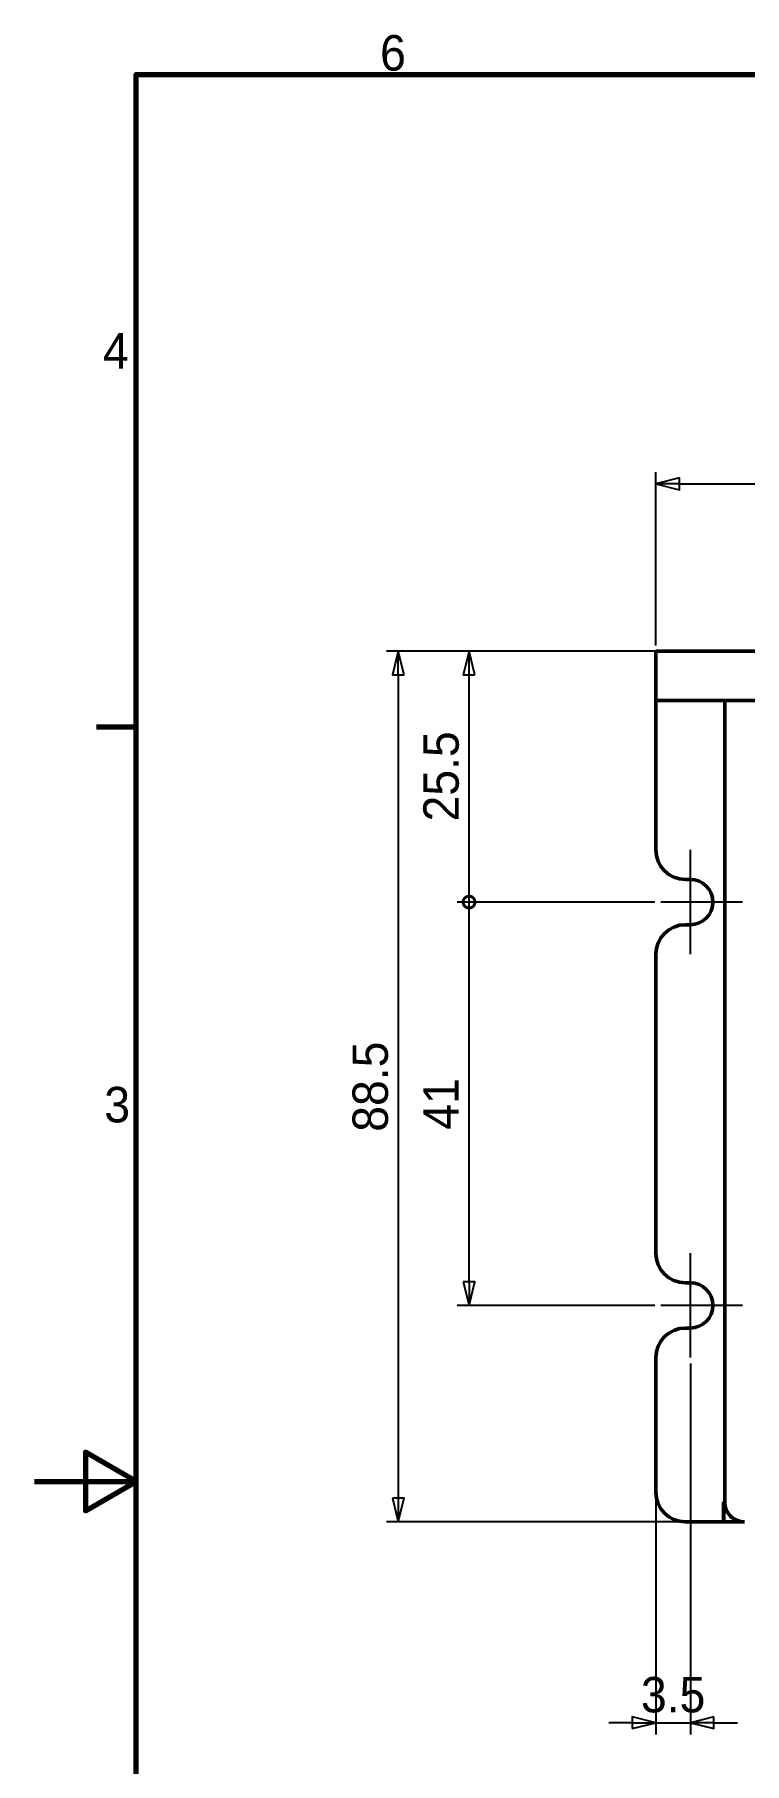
# Model space of a CAD drawing. Header units: millimetres. Extents: x 29 to 1149, y -40 to 354.
# Drawn here: x 28.6 to 100.8, y 172.4 to 348.2 of the extents above; entities that cross this region are included whole.
import ezdxf

# ---------------------------------------------------------------- set-up
doc = ezdxf.new("R2010")
doc.units = ezdxf.units.MM
doc.header["$LTSCALE"] = 1.2
doc.layers.get('0').update_dxf_attribs({"lineweight": 25})
doc.layers.add('경계(ISO)', color=7, linetype='Continuous', lineweight=70)
doc.layers.add('외형선(ISO)', color=7, linetype='Continuous', lineweight=50)
doc.layers.add('중심 표식(ISO)', color=3, linetype='Continuous', lineweight=25, true_color=0x00ff00)
doc.layers.add('치수(ISO)', color=1, linetype='Continuous', lineweight=25, true_color=0xff0000)
doc.styles.get("Standard").update_dxf_attribs({"font": ''})
doc.styles.add('레이블 문자 (JIS)', font='')
doc.styles.get('Standard').set_extended_font_data('Gulim')
doc.styles.get('레이블 문자 (JIS)').set_extended_font_data('Gulim')
doc.dimstyles.new('복사 대상기본값 (JIS)', dxfattribs={"dimscale": 1.2, "dimtxt": 3, "dimasz": 2, "dimexe": 1, "dimexo": 0.5, "dimgap": 0.8, "dimtad": 1, "dimdsep": 46, "dimtxsty": '레이블 문자 (JIS)', "dimblk": 'Filled-1', "dimcen": 0.09, "dimdle": 10, "dimclrd": 256, "dimclre": 256, "dimclrt": 256, "dimazin": 2, "dimtfac": 0.666667, "dimtmove": 0, "dimatfit": 3, "dimldrblk": 'OPEN', "dimfxl": 1, "dimtolj": 1, "dimtzin": 0, "dimlwd": -1, "dimlwe": -1, "dimarcsym": 0})

# ---------------------------------------------------------------- blocks, each defined once
blk = doc.blocks.new('Filled-1')
at = {"color": 0}
for p, q in [((0, 0), (-1, 0.25)), ((-1, 0.25), (-1, -0.25)), ((-1, 0), (0, 0)), ((-1, -0.25), (0, 0))]:
    blk.add_line(p, q, dxfattribs=at)
at = {"color": 0, "flags": 128}
blk.add_lwpolyline([(-1, -0.25), (0, 0), (-1, 0.25), (-1, -0.25)], dxfattribs=at)
at = {"color": 0}
blk.add_solid([(-1, -0.25), (0, 0), (-1, 0.25), (-1, -0.25)], dxfattribs=at)
blk = doc.blocks.new('*D14')
at = {"layer": 'Defpoints', "color": 0}
for p in [(222.8, 302.5), (91.8, 285.48), (222.8, 285.48)]:
    blk.add_point(p, dxfattribs=at)
at = {"layer": '치수(ISO)', "color": 7}
for p, q in [((91.8, 286.08), (91.8, 303.7)), ((94.2, 302.5), (220.4, 302.5)), ((222.8, 286.08), (222.8, 303.7))]:
    blk.add_line(p, q, dxfattribs=at)
at = {"layer": '치수(ISO)', "color": 7, "linetype": 'ByBlock', "xscale": 2.4, "yscale": 2.4, "zscale": 2.4, "rotation": 180}
blk.add_blockref('Filled-1', (91.8, 302.5), dxfattribs=at)
at = {"layer": '치수(ISO)', "color": 7, "linetype": 'ByBlock', "xscale": 2.4, "yscale": 2.4, "zscale": 2.4}
blk.add_blockref('Filled-1', (222.8, 302.5), dxfattribs=at)
at = {"layer": '치수(ISO)', "color": 7, "insert": (157.3, 307.16), "char_height": 3.6, "attachment_point": 2, "style": '레이블 문자 (JIS)'}
blk.add_mtext('\\A1;131', dxfattribs=at)
blk = doc.blocks.new('_Open')
at = {"color": 0, "linetype": 'ByBlock', "lineweight": -2}
for p, q in [((-1, 0.167), (0, 0)), ((-1, -0.167), (0, 0)), ((0, 0), (-1, 0))]:
    blk.add_line(p, q, dxfattribs=at)
blk = doc.blocks.new('_DotSmall')
at = {"color": 0, "linetype": 'ByBlock', "const_width": 0.5}
blk.add_lwpolyline([(-0.0625, 0, 1), (0.0625, 0, 1)], format="xyb", close=True, dxfattribs=at)
blk = doc.blocks.new('*D21')
at = {"layer": 'Defpoints', "color": 0}
for p in [(72.8, 259.98), (92.3, 259.98), (92.3, 218.98)]:
    blk.add_point(p, dxfattribs=at)
at = {"layer": '치수(ISO)', "color": 7}
for p, q in [((91.7, 259.98), (71.6, 259.98)), ((72.8, 221.38), (72.8, 259.98)), ((91.7, 218.98), (71.6, 218.98))]:
    blk.add_line(p, q, dxfattribs=at)
at = {"layer": '치수(ISO)', "color": 7, "linetype": 'ByBlock', "xscale": 2.4, "yscale": 2.4, "zscale": 2.4}
for name, p, rotation in [('_DotSmall', (72.8, 259.98), 90), ('Filled-1', (72.8, 218.98), 270)]:
    blk.add_blockref(name, p, dxfattribs=dict(at, rotation=rotation))
at = {"layer": '치수(ISO)', "color": 7, "insert": (68.14, 239.46), "char_height": 3.6, "attachment_point": 2, "rotation": 90, "style": '레이블 문자 (JIS)'}
blk.add_mtext('\\A1;41', dxfattribs=at)
blk = doc.blocks.new('*D22')
at = {"layer": 'Defpoints', "color": 0}
for p in [(72.8, 285.48), (94.8, 285.48), (92.3, 259.98)]:
    blk.add_point(p, dxfattribs=at)
at = {"layer": '치수(ISO)', "color": 7}
for p, q in [((94.2, 285.48), (71.6, 285.48)), ((72.8, 259.98), (72.8, 283.08)), ((91.7, 259.98), (71.6, 259.98))]:
    blk.add_line(p, q, dxfattribs=at)
at = {"layer": '치수(ISO)', "color": 7, "linetype": 'ByBlock', "xscale": 2.4, "yscale": 2.4, "zscale": 2.4}
for name, p, rotation in [('Filled-1', (72.8, 285.48), 90), ('_DotSmall', (72.8, 259.98), 270)]:
    blk.add_blockref(name, p, dxfattribs=dict(at, rotation=rotation))
at = {"layer": '치수(ISO)', "color": 7, "insert": (68.15, 272.76), "char_height": 3.6, "attachment_point": 2, "rotation": 90, "style": '레이블 문자 (JIS)'}
blk.add_mtext('\\A1;25.5', dxfattribs=at)
blk = doc.blocks.new('*D23')
at = {"layer": 'Defpoints', "color": 0}
for p in [(94.8, 285.48), (65.6, 196.98), (94.8, 196.98)]:
    blk.add_point(p, dxfattribs=at)
at = {"layer": '치수(ISO)', "color": 7}
for p, q in [((94.2, 285.48), (64.4, 285.48)), ((65.6, 283.08), (65.6, 199.38)), ((94.2, 196.98), (64.4, 196.98))]:
    blk.add_line(p, q, dxfattribs=at)
at = {"layer": '치수(ISO)', "color": 7, "linetype": 'ByBlock', "xscale": 2.4, "yscale": 2.4, "zscale": 2.4}
for p, rotation in [((65.6, 285.48), 90), ((65.6, 196.98), 270)]:
    blk.add_blockref('Filled-1', p, dxfattribs=dict(at, rotation=rotation))
at = {"layer": '치수(ISO)', "color": 7, "insert": (60.95, 241.22), "char_height": 3.6, "attachment_point": 2, "rotation": 90, "style": '레이블 문자 (JIS)'}
blk.add_mtext('\\A1;88.5', dxfattribs=at)
blk = doc.blocks.new('*D24')
at = {"layer": 'Defpoints', "color": 0}
for p in [(95.3, 213.68), (91.8, 199.98), (95.3, 176.56)]:
    blk.add_point(p, dxfattribs=at)
at = {"layer": '치수(ISO)', "color": 7}
for p, q in [((95.3, 213.08), (95.3, 175.36)), ((91.8, 199.38), (91.8, 175.36)), ((89.4, 176.56), (87, 176.56)), ((91.8, 176.56), (95.3, 176.56)), ((97.7, 176.56), (100.1, 176.56))]:
    blk.add_line(p, q, dxfattribs=at)
at = {"layer": '치수(ISO)', "color": 7, "linetype": 'ByBlock', "xscale": 2.4, "yscale": 2.4, "zscale": 2.4}
blk.add_blockref('Filled-1', (91.8, 176.56), dxfattribs=at)
at = {"layer": '치수(ISO)', "color": 7, "linetype": 'ByBlock', "xscale": 2.4, "yscale": 2.4, "zscale": 2.4, "rotation": 180}
blk.add_blockref('Filled-1', (95.3, 176.56), dxfattribs=at)
at = {"layer": '치수(ISO)', "color": 7, "insert": (93.55, 181.21), "char_height": 3.6, "attachment_point": 2, "style": '레이블 문자 (JIS)'}
blk.add_mtext('\\A1;3.5', dxfattribs=at)
blk = doc.blocks.new('경계 Default Border')
at = {"layer": '경계(ISO)'}
blk.add_line((10, 222.75), (6.1, 222.75), dxfattribs=at)
at = {"layer": '경계(ISO)', "flags": 128}
for points in [[(10, 10), (10, 287), (410, 287), (410, 10), (10, 10)], [(0, 148.5), (10, 148.5), (5, 151.39), (5, 145.61), (10, 148.5)]]:
    blk.add_lwpolyline(points, dxfattribs=at)
at = {"layer": '경계(ISO)', "char_height": 3.5, "attachment_point": 7}
for s, insert in [('6', (34.01, 287.32)), ('4', (6.73, 258.04)), ('3', (6.86, 183.79))]:
    blk.add_mtext(s, dxfattribs=dict(at, insert=insert))

msp = doc.modelspace()

# ---------------------------------------------------------------- linework, layer by layer
at = {"layer": '외형선(ISO)', "color": 7}
for p, q in [((94.7972, 285.4841), (91.7972, 285.4841)), ((91.7972, 285.4841), (91.7972, 280.4841)), ((94.7972, 285.4841), (219.7972, 285.4841)), ((91.7972, 279.4841), (91.7972, 280.4841)), ((94.7972, 280.4841), (91.7972, 280.4841)), ((91.7972, 279.4841), (91.7972, 265.2841)), ((94.7972, 280.4841), (129.7972, 280.4841)), ((98.7971, 280.4835), (98.7976, 198.9835)), ((98.7971, 280.4835), (100.7971, 280.4835)), ((129.8971, 280.4837), (100.7971, 280.4835)), ((94.7972, 262.2841), (95.2972, 262.2841)), ((95.2972, 257.6841), (94.7972, 257.6841)), ((91.7972, 254.6841), (91.7972, 224.2841)), ((94.7972, 221.2841), (95.2972, 221.2841)), ((95.2972, 216.6841), (94.7972, 216.6841)), ((91.7972, 213.6841), (91.7972, 199.9841)), ((98.7007, 198.9841), (98.6622, 199.0225)), ((98.6622, 196.9841), (98.6622, 199.0225)), ((98.7976, 199.0225), (98.6622, 199.0225)), ((98.7007, 196.9841), (98.7007, 198.9841)), ((98.7976, 198.9841), (98.7007, 198.9841)), ((98.6622, 196.9841), (94.7972, 196.9841)), ((98.7007, 196.9841), (98.6622, 196.9841)), ((100.7509, 196.9841), (98.7007, 196.9841))]:
    msp.add_line(p, q, dxfattribs=at)
for centre, radius, start, end in [((94.7972, 265.2841), 3, 180, 270), ((95.2972, 259.9841), 2.3, 270, 90), ((94.7972, 254.6841), 3, 90, 180), ((94.7972, 224.2841), 3, 180, 270), ((95.2972, 218.9841), 2.3, 270, 90), ((94.7972, 213.6841), 3, 90, 180), ((94.7972, 199.9841), 3, 180, 270), ((100.7976, 198.9835), 2, 180.00029, 270.00029)]:
    msp.add_arc(centre, radius, start, end, dxfattribs=at)
at = {"layer": '중심 표식(ISO)', "color": 7}
for p, q in [((95.2972, 265.2841), (95.2972, 254.6841)), ((100.5972, 259.9841), (92.2972, 259.9841)), ((95.2972, 224.2841), (95.2972, 213.6841)), ((100.5972, 218.9841), (92.2972, 218.9841))]:
    msp.add_line(p, q, dxfattribs=at)

# ---------------------------------------------------------------- block references
at = {"color": 7, "xscale": 1.03275, "yscale": 1.03275, "zscale": 1.03275}
msp.add_blockref('경계 Default Border', (28.6245, 47.7246), dxfattribs=at)

# ---------------------------------------------------------------- dimensions: what is measured, and where the dimension line sits
at = {"layer": '치수(ISO)', "color": 7}
for base, p1, p2, angle, override, picture, middle in [((222.7972, 302.5029), (91.7972, 285.4841), (222.7972, 285.4841), 180, {"dimgap": 0.8, "dimdec": 2, "dimclrd": 7, "dimclre": 7, "dimclrt": 7, "dimtol": 0, "dimlim": 0, "dimtp": 0, "dimtm": 0, "dimtdec": 2, "dimtofl": 0, "dimatfit": 1}, '*D14', (157.2972, 302.5029)), ((65.6021, 196.9841), (94.7972, 285.4841), (94.7972, 196.9841), 270, {"dimgap": 0.8, "dimdec": 2, "dimclrd": 7, "dimclre": 7, "dimclrt": 7, "dimtol": 0, "dimlim": 0, "dimtp": 0, "dimtm": 0, "dimtdec": 2, "dimtofl": 0, "dimatfit": 1}, '*D23', (65.6021, 241.2221)), ((72.8021, 285.4841), (92.2972, 259.9841), (94.7972, 285.4841), 90, {"dimgap": 0.8, "dimdec": 2, "dimblk1": 'DotSmall', "dimblk2": 'Filled-1', "dimsah": 1, "dimdle": 0, "dimclrd": 7, "dimclre": 7, "dimclrt": 7, "dimtol": 0, "dimlim": 0, "dimtp": 0, "dimtm": 0, "dimtdec": 2, "dimtofl": 0, "dimatfit": 1}, '*D22', (72.8021, 272.7581)), ((72.8021, 259.9841), (92.2972, 218.9841), (92.2972, 259.9841), 90, {"dimgap": 0.8, "dimdec": 2, "dimblk1": 'Filled-1', "dimblk2": 'DotSmall', "dimsah": 1, "dimdle": 0, "dimclrd": 7, "dimclre": 7, "dimclrt": 7, "dimtol": 0, "dimlim": 0, "dimtp": 0, "dimtm": 0, "dimtdec": 2, "dimtofl": 0, "dimatfit": 1}, '*D21', (72.8021, 239.4601)), ((95.2972, 176.5639), (91.7972, 199.9841), (95.2972, 213.6841), 180, {"dimgap": 0.8, "dimdec": 2, "dimclrd": 7, "dimclre": 7, "dimclrt": 7, "dimtol": 0, "dimlim": 0, "dimtp": 0, "dimtm": 0, "dimtdec": 2, "dimtofl": 1, "dimatfit": 1}, '*D24', (93.5472, 176.5639))]:
    dim = msp.add_linear_dim(base=base, p1=p1, p2=p2, angle=angle, dimstyle='복사 대상기본값 (JIS)', override=override, dxfattribs=at)
    dim.commit()
    dim.dimension.update_dxf_attribs({"geometry": picture, "text_midpoint": middle, "dimtype": 160})

doc.saveas('drawing.dxf')
